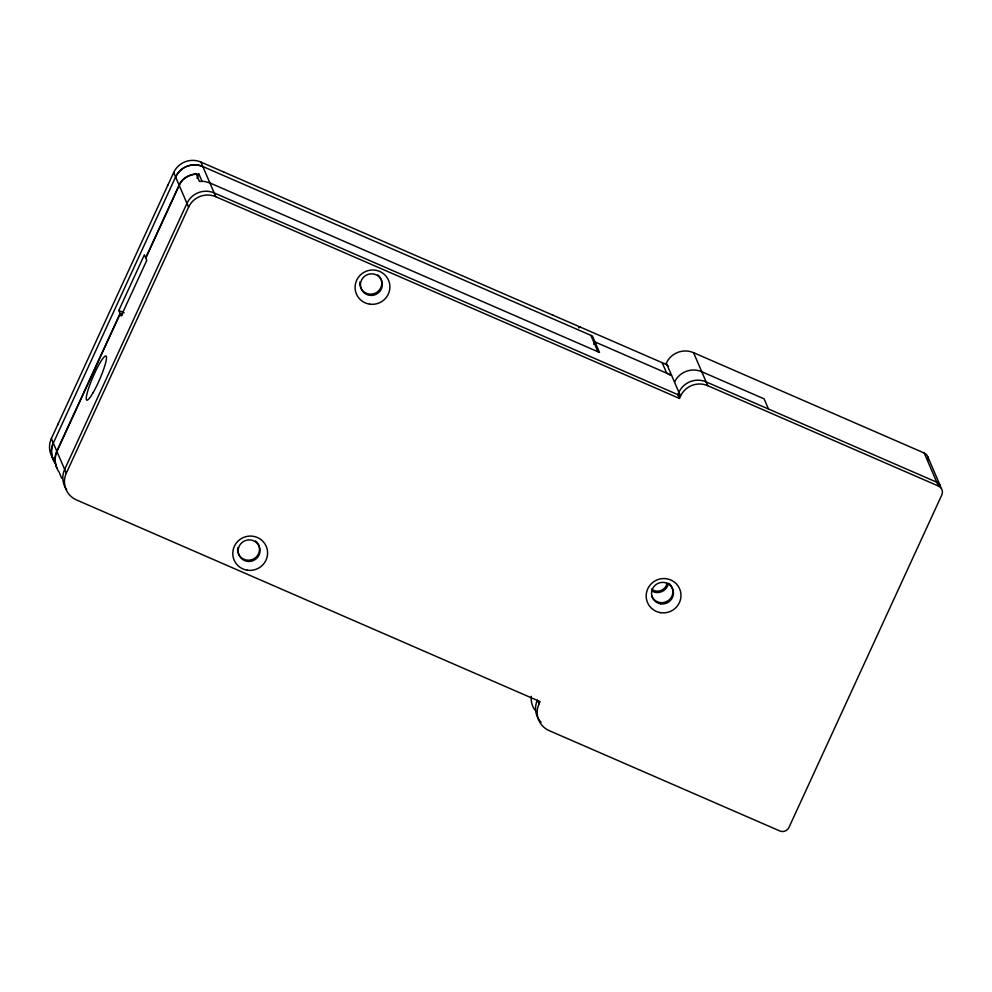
<?xml version="1.0" encoding="UTF-8"?>
<svg xmlns="http://www.w3.org/2000/svg" width="992" height="992" viewBox="0 0 992 992"><rect width="100%" height="100%" fill="white"/><g stroke="black" fill="none" stroke-linecap="round" stroke-linejoin="round"><path stroke-width="1.49" d="M57.623 424.948L57.821 424.241M167.487 185.963L167.698 185.244M53.32 458.701A20.621 20.2 -23.3 0 1 51.361 438.563L173.674 172.509A20.621 20.2 -23.3 0 1 200.905 162.08L666.326 364.498L668.496 366.432M145.675 257.821L179.093 185.107C182.044 178.151 188.964 174.704 196.118 173.736L199.392 181.35L204.761 181.462L209.882 182.937L599.503 352.433L592.435 336.015L202.814 166.52A20.621 20.2 -23.3 0 0 175.584 176.948L53.32 443.102A20.621 20.2 -23.3 0 0 55.279 463.252M118.792 310.521L144.386 254.832L146.766 260.363L121.16 316.051L118.792 310.521L124.136 312.852M145.812 258.131L179.23 185.43C182.478 177.556 190.91 173.86 198.933 174.108L202.07 181.412M197.011 178.287L198.933 174.108M539.028 703.936L540.094 701.617L76.458 499.918A20.621 20.2 -23.3 0 1 66.29 473.221L188.592 207.167A20.621 20.2 -23.3 0 1 215.834 196.738L679.47 398.437L680.537 396.118A20.621 20.2 -23.3 0 1 707.767 385.69L938.42 486.03A6.87 6.733 -23.3 0 1 941.817 494.934L788.925 827.502A6.87 6.733 -23.3 0 1 779.848 830.974L549.196 730.633A20.621 20.2 -23.3 0 1 539.028 703.936L537.391 700.129A20.621 20.2 -23.3 0 0 541.049 722.3M593.848 344.435L594.989 341.955L671.51 375.261M578.572 327.782L580.518 327.224M680.537 396.118L666.326 363.109A20.621 20.2 -23.3 0 1 693.557 352.681L924.209 453.022A6.87 6.733 -23.3 0 1 928.128 460.226M678.888 395.089L214.198 192.932A20.621 20.2 -23.3 0 0 186.955 203.36L64.654 469.414A20.621 20.2 -23.3 0 0 66.613 489.564M122.574 314.6L120.069 313.509L56.792 451.162C53.655 458.056 54.994 466.116 59.16 472.266M122.289 314.724L120.206 313.819L56.928 451.484C54.622 456.89 54.498 463.227 57.139 468.534M552.42 314.948L553.139 315.307M223.101 171.678L223.808 172.038M927.78 456.754L940.354 485.956M924.209 453.022L938.42 486.03M768.465 409.002L764.1 398.846L701.753 371.727A20.621 20.2 -23.3 0 0 674.523 382.156M693.557 352.681L707.767 385.69M679.47 398.437L677.834 394.63L678.9 392.311A20.621 20.2 -23.3 0 1 706.13 381.883L936.783 482.224A6.87 6.733 -23.3 0 1 940.763 487.667M662.21 362.762L666.686 373.166A20.621 20.2 -23.3 0 1 670.183 375.112M590.91 335.432L597.94 351.751M200.905 162.08L215.834 196.738M173.674 172.509L188.592 207.167M51.361 438.563L66.29 473.221M59.57 473.209L61.752 478.293M377.828 274.92A10.999 10.776 -23.3 0 1 374.691 293.421A10.999 10.776 -23.3 0 1 360.046 281.728M668.918 583.445A10.999 10.776 -23.3 0 1 668.298 600.594A10.999 10.776 -23.3 0 1 651.67 595.808M255.527 540.975A10.999 10.776 -23.3 0 1 252.377 559.488A10.999 10.776 -23.3 0 1 237.733 547.782M534.973 710.123A20.621 20.2 -23.3 0 1 531.266 696.372M667.033 583.172A9.622 9.424 -23.3 0 1 651.471 589.124M668.385 583.37A10.999 10.776 -23.3 0 1 653.021 591.641M55.23 463.152A20.621 20.2 -23.3 0 1 53.27 443.002M175.621 177.047A20.621 20.2 -23.3 0 1 202.864 166.619M369.619 304.135A17.459 17.1 -23.3 0 0 388.802 280.922A17.459 17.1 -23.3 0 0 359.067 276.446A17.459 17.1 -23.3 0 0 369.619 304.135M247.306 570.189A17.459 17.1 -23.3 0 0 266.488 546.976A17.459 17.1 -23.3 0 0 236.766 542.5A17.459 17.1 -23.3 0 0 247.306 570.189M660.709 612.672A17.459 17.1 -23.3 0 0 679.892 589.471A17.459 17.1 -23.3 0 0 650.169 584.982A17.459 17.1 -23.3 0 0 660.709 612.672M369.582 295.318A10.999 10.776 -23.3 0 0 381.672 280.699A10.999 10.776 -23.3 0 0 362.948 277.872A10.999 10.776 -23.3 0 0 369.582 295.318M660.684 603.855A10.999 10.776 -23.3 0 0 672.762 589.236A10.999 10.776 -23.3 0 0 654.038 586.421A10.999 10.776 -23.3 0 0 660.684 603.855M247.281 561.373A10.999 10.776 -23.3 0 0 259.358 546.753A10.999 10.776 -23.3 0 0 240.634 543.938A10.999 10.776 -23.3 0 0 247.281 561.373M93.05 392.758A24.056 3.559 -66.5 0 0 106.33 356.426A24.056 3.559 -66.5 0 0 89.739 385.057A24.056 3.559 -66.5 0 0 93.05 392.758"/></g></svg>
